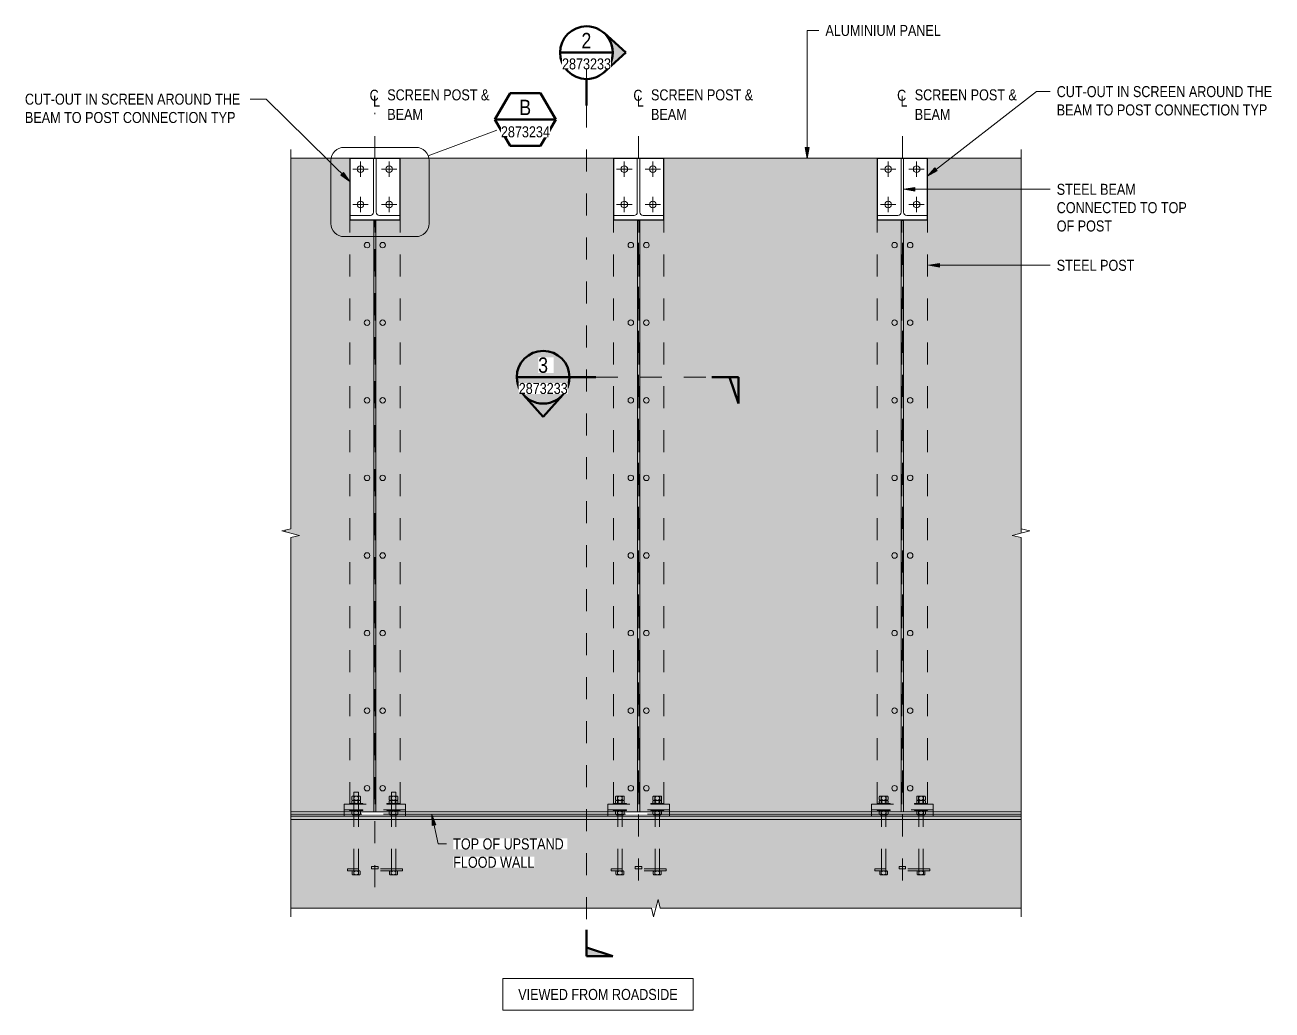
# Model space of a CAD drawing. Header units: metres. Extents: x 0.7 to 27.5, y -3.4 to 6.3.
# Drawn here: x 8.27 to 13.94, y -3.41 to 1.07 of the extents above; entities that cross this region are included whole.
import ezdxf

# ---------------------------------------------------------------- set-up
doc = ezdxf.new("R2010")
doc.units = ezdxf.units.M
for name, pattern in [('Dot_Section Line', [0.02, 0, -0.02]), ('Hidden - Small', [0.002294, 0.0015, -0.0007938]), ('JacobsCenter', [0.015, 0.009, -0.0015, 0.003, -0.0015]), ('JacobsDash', [0.0045, 0.003, -0.0015])]:
    doc.linetypes.add(name, pattern=pattern)
for name, color, linetype, lineweight in [('A-ANNO-NOTE', 7, 'Continuous', 9), ('A-ANNO-SYMB', 7, 'Continuous', 9), ('A-DETL', 7, 'Continuous', 13), ('A-DETL-GENF', 7, 'Continuous', 9), ('G-ANNO-SYMB', 7, 'Continuous', 9), ('G-ANNO-TEXT', 7, 'Continuous', 9)]:
    doc.layers.add(name, color=color, linetype=linetype, lineweight=lineweight)
doc.styles.add('Arial Narrow', font='ARIALN.TTF', dxfattribs={"height": 0.07})
doc.styles.add('Arial Narrow_1', font='ARIALN.TTF', dxfattribs={"height": 0.05})
doc.styles.add('Arial Narrow_2', font='ARIALN.TTF', dxfattribs={"height": 0.0025})

# ---------------------------------------------------------------- blocks, each defined once
blk = doc.blocks.new('CS_DET_BreakLine_ViewScale1 - CS_Std BreakLine-6063199-DRG-2873233 - TYPICAL ELEVATION -CANOPY SCREEN  POSTS')
at = {"layer": 'A-DETL-GENF', "lineweight": 18}
for p, q in [((0, 0), (1.6415, 0)), ((1.6415, 0), (1.6515, -0.04)), ((1.6515, -0.04), (1.6715, 0.04)), ((1.6715, 0.04), (1.6815, 0)), ((1.6815, 0), (3.323, 0))]:
    blk.add_line(p, q, dxfattribs=at)
blk = doc.blocks.new('CS_DET_BreakLine_ViewScale1 - CS_Std BreakLine-6063200-DRG-2873233 - TYPICAL ELEVATION -CANOPY SCREEN  POSTS')
at = {"layer": 'A-DETL-GENF', "lineweight": 18}
for p, q in [((1.6849, 0), (-0.04, 0)), ((1.6949, 0.04), (1.6849, 0)), ((1.7149, -0.04), (1.6949, 0.04)), ((1.7249, 0), (1.7149, -0.04)), ((3.4498, 0), (1.7249, 0))]:
    blk.add_line(p, q, dxfattribs=at)
blk = doc.blocks.new('CS_DET_BreakLine_ViewScale1 - CS_Std BreakLine-6063201-DRG-2873233 - TYPICAL ELEVATION -CANOPY SCREEN  POSTS')
at = {"layer": 'A-DETL-GENF', "lineweight": 18}
for p, q in [((-0.04, 0), (1.6849, 0)), ((1.6849, 0), (1.6949, -0.04)), ((1.6949, -0.04), (1.7149, 0.04)), ((1.7149, 0.04), (1.7249, 0)), ((1.7249, 0), (3.4498, 0))]:
    blk.add_line(p, q, dxfattribs=at)
blk = doc.blocks.new('CS_Annot_Centreline Symbol3 - CS_Annot_Centreline Symbol-5619338-DRG-2873233 - TYPICAL ELEVATION -CANOPY SCREEN  POSTS')
at = {"layer": 'A-ANNO-NOTE', "char_height": 0.0025, "attachment_point": 1, "style": 'Arial Narrow_2'}
for s, insert, width in [('C  ', (-0.00119, 0.00463), 0.0044093), ('L', (-0.00041, 0.00329), 0.0019241)]:
    blk.add_mtext(s, dxfattribs=dict(at, insert=insert, width=width))
blk = doc.blocks.new('Drafting View - sectionTail-4870194-DRG-2873233 - TYPICAL ELEVATION -CANOPY SCREEN  POSTS')
at = {"layer": 'G-ANNO-SYMB'}
blk.add_hatch(color=256, dxfattribs=at).paths.add_polyline_path([(-0.006, 0.006), (-0.004, 0), (-0.006, 0)])
at = {"layer": 'G-ANNO-SYMB', "lineweight": 50}
for p, q in [((-0.006, 0.006), (-0.006, 0)), ((-0.004, 0), (-0.006, 0.006)), ((-0.006, 0), (-0.004, 0)), ((-0.006, 0), (0, 0))]:
    blk.add_line(p, q, dxfattribs=at)
blk = doc.blocks.new('Drafting View - SectionHead-4898858-DRG-2873233 - TYPICAL ELEVATION -CANOPY SCREEN  POSTS')
at = {"layer": 'G-ANNO-SYMB'}
h = blk.add_hatch(color=256, dxfattribs=at)
edge = h.paths.add_edge_path()
edge.add_line((-0.002, 0.009), (0.00247, 0.004))
edge.add_arc((-0.002, 0), 0.006, 41.8277, 138.1723)
edge.add_line((-0.00647, 0.004), (-0.002, 0.009))
at = {"layer": 'G-ANNO-SYMB', "lineweight": 50}
for p, q in [((-0.002, 0.009), (-0.00647, 0.004)), ((0.00247, 0.004), (-0.002, 0.009)), ((0.004, 0), (0.01, 0))]:
    blk.add_line(p, q, dxfattribs=at)
for start, end in [(360, 180), (180, 360)]:
    blk.add_arc((-0.002, 0), 0.006, start, end, dxfattribs=at)
blk = doc.blocks.new('Drafting View - SheetRef-4900799-DRG-2873233 - TYPICAL ELEVATION -CANOPY SCREEN  POSTS')
at = {"layer": 'A-ANNO-SYMB', "lineweight": 50}
for p, q in [((-0.00346, 0.006), (-0.00693, 0)), ((0.00346, 0.006), (-0.00346, 0.006)), ((0.00693, 0), (0.00346, 0.006)), ((-0.00693, 0), (0.00693, 0)), ((-0.00693, 0), (-0.00347, -0.006)), ((0.00346, -0.006), (0.00693, 0)), ((-0.00347, -0.006), (0.00346, -0.006))]:
    blk.add_line(p, q, dxfattribs=at)

msp = doc.modelspace()

# ---------------------------------------------------------------- hatches: boundary and pattern name
at = {"layer": 'A-DETL-GENF', "true_color": 0xebebeb}
msp.add_hatch(color=7, dxfattribs=at).paths.add_polyline_path([(9.515992, -2.5090405), (12.798992, -2.5090405), (12.798992, -1.261712), (12.758992, -1.251712), (12.798992, -1.241712), (12.798992, 0.4632044), (12.373492, 0.4632044), (12.373492, 0.1832044), (12.144492, 0.1832044), (12.144492, 0.4632044), (11.173492, 0.4632044), (11.173492, 0.1832044), (10.944492, 0.1832044), (10.944492, 0.4632044), (9.973492, 0.4632044), (9.973492, 0.1832044), (9.744492, 0.1832044), (9.744492, 0.4632044), (9.475992, 0.4632044), (9.475992, -1.221712), (9.450992, -1.227962), (9.450992, -1.235462), (9.515992, -1.251712), (9.475992, -1.261712), (9.475992, -2.5090405)])
at = {"layer": 'A-DETL-GENF', "true_color": 0xffffff}
msp.add_hatch(color=7, dxfattribs=at).paths.add_polyline_path([(9.475992, -2.9466284), (11.137492, -2.9466284), (11.147492, -2.9066284), (11.157492, -2.9466284), (12.798992, -2.9466284), (12.798992, -2.5190405), (9.475992, -2.5190405)])
at = {"layer": 'G-ANNO-TEXT'}
for points in [[(11.8260054, 0.4618307), (11.8348218, 0.5118307), (11.8171891, 0.5118307)], [(9.7452745, 0.3570902), (9.7158059, 0.3984342), (9.7034426, 0.385862)], [(12.3732034, 0.3817001), (12.4181254, 0.4053589), (12.4073244, 0.4192964)], [(12.2655217, 0.321734), (12.3155217, 0.3129176), (12.3155217, 0.3305503)], [(12.3778013, -0.0237231), (12.4278013, -0.0325394), (12.4278013, -0.0149067)], [(10.1175296, -2.520313), (10.1195847, -2.5710427), (10.1368113, -2.5672804)]]:
    msp.add_hatch(color=256, dxfattribs=at).paths.add_polyline_path(points)

# ---------------------------------------------------------------- linework, layer by layer
at = {"layer": 'A-ANNO-SYMB', "lineweight": 18}
for p, q in [((10.0455886, 0.5125113), (9.7189007, 0.5125113)), ((9.6589007, 0.4525113), (9.6589007, 0.1666265)), ((10.1055886, 0.1666265), (10.1055886, 0.4525113)), ((9.7189007, 0.1066265), (10.0455886, 0.1066265))]:
    msp.add_line(p, q, dxfattribs=at)
for centre, start, end in [((9.7189007, 0.4525113), 90, 180), ((10.0455886, 0.4525113), 360, 90), ((9.7189007, 0.1666265), 180, 270), ((10.0455886, 0.1666265), 270, 0)]:
    msp.add_arc(centre, 0.06, start, end, dxfattribs=at)
at = {"layer": 'A-DETL', "linetype": 'JacobsCenter', "lineweight": 18}
for p, q in [((9.858992, 0.4632044), (9.858992, 0.6692786)), ((11.058992, 0.4632044), (11.058992, 0.6587572)), ((12.258992, 0.4632044), (12.258992, 0.6587572)), ((9.858992, -2.8507214), (9.858992, 0.1832044)), ((11.058992, -2.8212428), (11.058992, 0.1832044)), ((12.258992, -2.8212428), (12.258992, 0.1832044))]:
    msp.add_line(p, q, dxfattribs=at)
at = {"layer": 'A-DETL', "lineweight": 9}
for p, q in [((9.744492, 0.4632044), (9.475992, 0.4632044)), ((10.944492, 0.4632044), (9.973492, 0.4632044)), ((12.144492, 0.4632044), (11.173492, 0.4632044)), ((12.798992, 0.4632044), (12.373492, 0.4632044)), ((9.853992, -2.5090405), (9.853992, 0.1832044)), ((9.863992, -2.5090405), (9.863992, 0.1832044)), ((11.053992, -2.5090405), (11.053992, 0.1832044)), ((11.063992, -2.5090405), (11.063992, 0.1832044)), ((12.253992, -2.5090405), (12.253992, 0.1832044)), ((12.263992, -2.5090405), (12.263992, 0.1832044)), ((9.853992, -2.5090405), (9.853992, -0.6959554)), ((9.863992, -2.5090405), (9.863992, -0.6959554)), ((9.450992, -1.227962), (9.450992, -1.235462)), ((12.798992, -1.241712), (12.798992, -1.221712)), ((9.475992, -2.5090405), (12.798992, -2.5090405))]:
    msp.add_line(p, q, dxfattribs=at)
at = {"layer": 'A-DETL', "lineweight": 18}
for p, q in [((9.973492, 0.4632044), (9.744492, 0.4632044)), ((9.852992, 0.4632044), (9.852992, 0.2178044)), ((9.852992, 0.4632044), (9.864992, 0.4632044)), ((9.864992, 0.4632044), (9.864992, 0.2178044)), ((11.173492, 0.4632044), (10.944492, 0.4632044)), ((11.052992, 0.4632044), (11.052992, 0.2178044)), ((11.052992, 0.4632044), (11.064992, 0.4632044)), ((11.064992, 0.4632044), (11.064992, 0.2178044)), ((12.373492, 0.4632044), (12.144492, 0.4632044)), ((12.252992, 0.4632044), (12.252992, 0.2178044)), ((12.252992, 0.4632044), (12.264992, 0.4632044)), ((12.264992, 0.4632044), (12.264992, 0.2178044)), ((9.744492, 0.2032044), (9.838392, 0.2032044)), ((9.744492, 0.1832044), (9.744492, 0.2032044)), ((9.744492, 0.1832044), (9.973492, 0.1832044)), ((9.973492, 0.1832044), (9.744492, 0.1832044)), ((9.879592, 0.2032044), (9.973492, 0.2032044)), ((9.973492, 0.2032044), (9.973492, 0.1832044)), ((10.944492, 0.2032044), (11.038392, 0.2032044)), ((10.944492, 0.1832044), (10.944492, 0.2032044)), ((10.944492, 0.1832044), (11.173492, 0.1832044)), ((11.173492, 0.1832044), (10.944492, 0.1832044)), ((11.079592, 0.2032044), (11.173492, 0.2032044)), ((11.173492, 0.2032044), (11.173492, 0.1832044)), ((12.144492, 0.2032044), (12.238392, 0.2032044)), ((12.144492, 0.1832044), (12.144492, 0.2032044)), ((12.144492, 0.1832044), (12.373492, 0.1832044)), ((12.373492, 0.1832044), (12.144492, 0.1832044)), ((12.279592, 0.2032044), (12.373492, 0.2032044)), ((12.373492, 0.2032044), (12.373492, 0.1832044))]:
    msp.add_line(p, q, dxfattribs=at)
at = {"layer": 'A-DETL', "lineweight": 25}
for p, q in [((9.744492, 0.4632044), (9.744492, 0.1832044)), ((9.744492, 0.4632044), (9.973492, 0.4632044)), ((9.973492, 0.1832044), (9.973492, 0.4632044)), ((10.944492, 0.4632044), (10.944492, 0.1832044)), ((10.944492, 0.4632044), (11.173492, 0.4632044)), ((11.173492, 0.1832044), (11.173492, 0.4632044)), ((12.144492, 0.4632044), (12.144492, 0.1832044)), ((12.144492, 0.4632044), (12.373492, 0.4632044)), ((12.373492, 0.1832044), (12.373492, 0.4632044)), ((9.744492, 0.1832044), (9.973492, 0.1832044)), ((10.944492, 0.1832044), (11.173492, 0.1832044)), ((12.144492, 0.1832044), (12.373492, 0.1832044))]:
    msp.add_line(p, q, dxfattribs=at)
at = {"layer": 'A-DETL', "color": 8, "linetype": 'Hidden - Small', "lineweight": 9, "true_color": 0x808080}
for p, q in [((9.744492, 0.4632044), (9.973492, 0.4632044)), ((10.944492, 0.4632044), (11.173492, 0.4632044)), ((12.144492, 0.4632044), (12.373492, 0.4632044))]:
    msp.add_line(p, q, dxfattribs=at)
at = {"layer": 'A-DETL', "linetype": 'JacobsCenter', "lineweight": 9}
for p, q in [((9.758992, 0.4132044), (9.828992, 0.4132044)), ((9.958992, 0.4132044), (9.888992, 0.4132044)), ((10.958992, 0.4132044), (11.028992, 0.4132044)), ((11.158992, 0.4132044), (11.088992, 0.4132044)), ((12.158992, 0.4132044), (12.228992, 0.4132044)), ((12.358992, 0.4132044), (12.288992, 0.4132044)), ((9.758992, 0.2532044), (9.828992, 0.2532044)), ((9.958992, 0.2532044), (9.888992, 0.2532044)), ((10.958992, 0.2532044), (11.028992, 0.2532044)), ((11.158992, 0.2532044), (11.088992, 0.2532044)), ((12.158992, 0.2532044), (12.228992, 0.2532044)), ((12.358992, 0.2532044), (12.288992, 0.2532044))]:
    msp.add_line(p, q, dxfattribs=at)
at = {"layer": 'A-DETL', "linetype": 'JacobsCenter'}
for p, q in [((9.793992, 0.4482044), (9.793992, 0.3782044)), ((9.923992, 0.4482044), (9.923992, 0.3782044)), ((10.993992, 0.4482044), (10.993992, 0.3782044)), ((11.123992, 0.4482044), (11.123992, 0.3782044)), ((12.193992, 0.4482044), (12.193992, 0.3782044)), ((12.323992, 0.4482044), (12.323992, 0.3782044)), ((9.793992, 0.2882044), (9.793992, 0.2182044)), ((9.923992, 0.2882044), (9.923992, 0.2182044)), ((10.993992, 0.2882044), (10.993992, 0.2182044)), ((11.123992, 0.2882044), (11.123992, 0.2182044)), ((12.193992, 0.2882044), (12.193992, 0.2182044)), ((12.323992, 0.2882044), (12.323992, 0.2182044)), ((9.718992, -2.4990405), (9.718992, -2.5290405)), ((9.998992, -2.4990405), (9.998992, -2.5290405)), ((10.918992, -2.4990405), (10.918992, -2.5290405)), ((11.198992, -2.4990405), (11.198992, -2.5290405)), ((12.118992, -2.4990405), (12.118992, -2.5290405)), ((12.398992, -2.4990405), (12.398992, -2.5290405))]:
    msp.add_line(p, q, dxfattribs=at)
at = {"layer": 'A-DETL', "linetype": 'JacobsDash', "lineweight": 9}
for p, q in [((9.744492, -2.4740405), (9.744492, 0.1832044)), ((9.855792, -2.4740405), (9.855792, 0.1832044)), ((9.862192, -2.4740405), (9.862192, 0.1832044)), ((9.973492, -2.4740405), (9.973492, 0.1832044)), ((10.944492, -2.4740405), (10.944492, 0.1832044)), ((11.055792, -2.4740405), (11.055792, 0.1832044)), ((11.062192, -2.4740405), (11.062192, 0.1832044)), ((11.173492, -2.4740405), (11.173492, 0.1832044)), ((12.144492, -2.4740405), (12.144492, 0.1832044)), ((12.255792, -2.4740405), (12.255792, 0.1832044)), ((12.262192, -2.4740405), (12.262192, 0.1832044)), ((12.373492, -2.4740405), (12.373492, 0.1832044)), ((9.718992, -2.4740405), (9.998992, -2.4740405)), ((9.718992, -2.4740405), (9.718992, -2.4990405)), ((9.998992, -2.4740405), (9.998992, -2.4990405)), ((10.918992, -2.4740405), (11.198992, -2.4740405)), ((10.918992, -2.4740405), (10.918992, -2.4990405)), ((11.198992, -2.4740405), (11.198992, -2.4990405)), ((12.118992, -2.4740405), (12.398992, -2.4740405)), ((12.118992, -2.4740405), (12.118992, -2.4990405)), ((12.398992, -2.4740405), (12.398992, -2.4990405)), ((9.998992, -2.4990405), (9.718992, -2.4990405)), ((9.998992, -2.5190405), (9.718992, -2.5190405)), ((11.198992, -2.4990405), (10.918992, -2.4990405)), ((11.198992, -2.5190405), (10.918992, -2.5190405)), ((12.398992, -2.4990405), (12.118992, -2.4990405))]:
    msp.add_line(p, q, dxfattribs=at)
at = {"layer": 'A-DETL', "linetype": 'Hidden - Small', "lineweight": 9}
for p, q in [((9.75869, -2.4369065), (9.789294, -2.4369065)), ((9.763992, -2.4197622), (9.763992, -2.5206357)), ((9.763992, -2.4197622), (9.783992, -2.4197622)), ((9.783992, -2.4197622), (9.783992, -2.5200907)), ((9.92869, -2.4369065), (9.959294, -2.4369065)), ((9.933992, -2.4197622), (9.953992, -2.4197622)), ((9.933992, -2.4197622), (9.933992, -2.5200907)), ((9.933992, -2.4197622), (9.953992, -2.4197622)), ((9.953992, -2.4197622), (9.953992, -2.5206357)), ((10.95869, -2.4369065), (10.989294, -2.4369065)), ((11.12869, -2.4369065), (11.159294, -2.4369065)), ((12.15869, -2.4369065), (12.189294, -2.4369065)), ((12.32869, -2.4369065), (12.359294, -2.4369065)), ((9.803992, -2.4710405), (9.743992, -2.4710405)), ((9.743992, -2.4710405), (9.743992, -2.4740405)), ((9.743992, -2.4740405), (9.803992, -2.4740405)), ((9.754256, -2.4413405), (9.754256, -2.4522725)), ((9.754256, -2.4611405), (9.754256, -2.4666065)), ((9.75869, -2.4567065), (9.789294, -2.4567065)), ((9.75869, -2.4567065), (9.789294, -2.4567065)), ((9.75869, -2.4567065), (9.789294, -2.4567065)), ((9.75869, -2.4710405), (9.789294, -2.4710405)), ((9.75869, -2.4710405), (9.789294, -2.4710405)), ((9.763124, -2.4413405), (9.763124, -2.4522725)), ((9.763124, -2.4458089), (9.763124, -2.4478041)), ((9.763124, -2.4601429), (9.763124, -2.4621381)), ((9.763124, -2.4611405), (9.763124, -2.4666065)), ((9.78486, -2.4413405), (9.78486, -2.4522725)), ((9.78486, -2.4458089), (9.78486, -2.4478041)), ((9.78486, -2.4601429), (9.78486, -2.4621381)), ((9.78486, -2.4611405), (9.78486, -2.4666065)), ((9.793728, -2.4413405), (9.793728, -2.4522725)), ((9.793728, -2.4611405), (9.793728, -2.4666065)), ((9.803992, -2.4740405), (9.803992, -2.4710405)), ((9.913992, -2.4710405), (9.973992, -2.4710405)), ((9.913992, -2.4740405), (9.913992, -2.4710405)), ((9.973992, -2.4740405), (9.913992, -2.4740405)), ((9.924256, -2.4413405), (9.924256, -2.4522725)), ((9.924256, -2.4611405), (9.924256, -2.4666065)), ((9.92869, -2.4567065), (9.959294, -2.4567065)), ((9.92869, -2.4567065), (9.959294, -2.4567065)), ((9.92869, -2.4567065), (9.959294, -2.4567065)), ((9.92869, -2.4710405), (9.959294, -2.4710405)), ((9.92869, -2.4710405), (9.959294, -2.4710405)), ((9.933124, -2.4413405), (9.933124, -2.4522725)), ((9.933124, -2.4458089), (9.933124, -2.4478041)), ((9.933124, -2.4601429), (9.933124, -2.4621381)), ((9.933124, -2.4611405), (9.933124, -2.4666065)), ((9.95486, -2.4413405), (9.95486, -2.4522725)), ((9.95486, -2.4458089), (9.95486, -2.4478041)), ((9.95486, -2.4601429), (9.95486, -2.4621381)), ((9.95486, -2.4611405), (9.95486, -2.4666065)), ((9.963728, -2.4413405), (9.963728, -2.4522725)), ((9.963728, -2.4611405), (9.963728, -2.4666065)), ((9.973992, -2.4710405), (9.973992, -2.4740405)), ((11.003992, -2.4710405), (10.943992, -2.4710405)), ((10.943992, -2.4710405), (10.943992, -2.4740405)), ((10.943992, -2.4740405), (11.003992, -2.4740405)), ((10.954256, -2.4413405), (10.954256, -2.4522725)), ((10.954256, -2.4611405), (10.954256, -2.4666065)), ((10.95869, -2.4567065), (10.989294, -2.4567065)), ((10.95869, -2.4567065), (10.989294, -2.4567065)), ((10.95869, -2.4567065), (10.989294, -2.4567065)), ((10.95869, -2.4710405), (10.989294, -2.4710405)), ((10.95869, -2.4710405), (10.989294, -2.4710405)), ((10.963124, -2.4413405), (10.963124, -2.4522725)), ((10.963124, -2.4458089), (10.963124, -2.4478041)), ((10.963124, -2.4601429), (10.963124, -2.4621381)), ((10.963124, -2.4611405), (10.963124, -2.4666065)), ((10.98486, -2.4413405), (10.98486, -2.4522725)), ((10.98486, -2.4458089), (10.98486, -2.4478041)), ((10.98486, -2.4601429), (10.98486, -2.4621381)), ((10.98486, -2.4611405), (10.98486, -2.4666065)), ((10.993728, -2.4413405), (10.993728, -2.4522725)), ((10.993728, -2.4611405), (10.993728, -2.4666065)), ((11.003992, -2.4740405), (11.003992, -2.4710405)), ((11.113992, -2.4710405), (11.173992, -2.4710405)), ((11.113992, -2.4740405), (11.113992, -2.4710405)), ((11.173992, -2.4740405), (11.113992, -2.4740405)), ((11.124256, -2.4413405), (11.124256, -2.4522725)), ((11.124256, -2.4611405), (11.124256, -2.4666065)), ((11.12869, -2.4567065), (11.159294, -2.4567065)), ((11.12869, -2.4567065), (11.159294, -2.4567065)), ((11.12869, -2.4567065), (11.159294, -2.4567065)), ((11.12869, -2.4710405), (11.159294, -2.4710405)), ((11.12869, -2.4710405), (11.159294, -2.4710405)), ((11.133124, -2.4413405), (11.133124, -2.4522725)), ((11.133124, -2.4458089), (11.133124, -2.4478041)), ((11.133124, -2.4601429), (11.133124, -2.4621381)), ((11.133124, -2.4611405), (11.133124, -2.4666065)), ((11.15486, -2.4413405), (11.15486, -2.4522725)), ((11.15486, -2.4458089), (11.15486, -2.4478041)), ((11.15486, -2.4601429), (11.15486, -2.4621381)), ((11.15486, -2.4611405), (11.15486, -2.4666065)), ((11.163728, -2.4413405), (11.163728, -2.4522725)), ((11.163728, -2.4611405), (11.163728, -2.4666065)), ((11.173992, -2.4710405), (11.173992, -2.4740405)), ((12.203992, -2.4710405), (12.143992, -2.4710405)), ((12.143992, -2.4710405), (12.143992, -2.4740405)), ((12.143992, -2.4740405), (12.203992, -2.4740405)), ((12.154256, -2.4413405), (12.154256, -2.4522725)), ((12.154256, -2.4611405), (12.154256, -2.4666065)), ((12.15869, -2.4567065), (12.189294, -2.4567065)), ((12.15869, -2.4567065), (12.189294, -2.4567065)), ((12.15869, -2.4567065), (12.189294, -2.4567065)), ((12.15869, -2.4710405), (12.189294, -2.4710405)), ((12.15869, -2.4710405), (12.189294, -2.4710405)), ((12.163124, -2.4413405), (12.163124, -2.4522725)), ((12.163124, -2.4458089), (12.163124, -2.4478041)), ((12.163124, -2.4601429), (12.163124, -2.4621381)), ((12.163124, -2.4611405), (12.163124, -2.4666065)), ((12.18486, -2.4413405), (12.18486, -2.4522725)), ((12.18486, -2.4458089), (12.18486, -2.4478041)), ((12.18486, -2.4601429), (12.18486, -2.4621381)), ((12.18486, -2.4611405), (12.18486, -2.4666065)), ((12.193728, -2.4413405), (12.193728, -2.4522725)), ((12.193728, -2.4611405), (12.193728, -2.4666065)), ((12.203992, -2.4740405), (12.203992, -2.4710405)), ((12.313992, -2.4710405), (12.373992, -2.4710405)), ((12.313992, -2.4740405), (12.313992, -2.4710405)), ((12.373992, -2.4740405), (12.313992, -2.4740405)), ((12.324256, -2.4413405), (12.324256, -2.4522725)), ((12.324256, -2.4611405), (12.324256, -2.4666065)), ((12.32869, -2.4567065), (12.359294, -2.4567065)), ((12.32869, -2.4567065), (12.359294, -2.4567065)), ((12.32869, -2.4567065), (12.359294, -2.4567065)), ((12.32869, -2.4710405), (12.359294, -2.4710405)), ((12.32869, -2.4710405), (12.359294, -2.4710405)), ((12.333124, -2.4413405), (12.333124, -2.4522725)), ((12.333124, -2.4458089), (12.333124, -2.4478041)), ((12.333124, -2.4601429), (12.333124, -2.4621381)), ((12.333124, -2.4611405), (12.333124, -2.4666065)), ((12.35486, -2.4413405), (12.35486, -2.4522725)), ((12.35486, -2.4458089), (12.35486, -2.4478041)), ((12.35486, -2.4601429), (12.35486, -2.4621381)), ((12.35486, -2.4611405), (12.35486, -2.4666065)), ((12.363728, -2.4413405), (12.363728, -2.4522725)), ((12.363728, -2.4611405), (12.363728, -2.4666065)), ((12.373992, -2.4710405), (12.373992, -2.4740405)), ((9.743992, -2.4990405), (9.803992, -2.4990405)), ((9.743992, -2.5020405), (9.743992, -2.4990405)), ((9.803992, -2.5020405), (9.743992, -2.5020405)), ((9.754256, -2.5064745), (9.754256, -2.5174065)), ((9.75869, -2.5020405), (9.789294, -2.5020405)), ((9.75869, -2.5218405), (9.789294, -2.5218405)), ((9.75869, -2.5218405), (9.789294, -2.5218405)), ((9.75869, -2.5218405), (9.789294, -2.5218405)), ((9.763124, -2.5064745), (9.763124, -2.5174065)), ((9.763124, -2.5109429), (9.763124, -2.5129381)), ((9.763992, -2.7772977), (9.763992, -2.5206357)), ((9.783992, -2.7772977), (9.783992, -2.5200907)), ((9.78486, -2.5064745), (9.78486, -2.5174065)), ((9.78486, -2.5109429), (9.78486, -2.5129381)), ((9.793728, -2.5064745), (9.793728, -2.5174065)), ((9.803992, -2.4990405), (9.803992, -2.5020405)), ((9.913992, -2.4990405), (9.913992, -2.5020405)), ((9.973992, -2.4990405), (9.913992, -2.4990405)), ((9.913992, -2.5020405), (9.973992, -2.5020405)), ((9.924256, -2.5064745), (9.924256, -2.5174065)), ((9.92869, -2.5020405), (9.959294, -2.5020405)), ((9.92869, -2.5218405), (9.959294, -2.5218405)), ((9.92869, -2.5218405), (9.959294, -2.5218405)), ((9.92869, -2.5218405), (9.959294, -2.5218405)), ((9.933124, -2.5064745), (9.933124, -2.5174065)), ((9.933124, -2.5109429), (9.933124, -2.5129381)), ((9.933992, -2.7772977), (9.933992, -2.5200907)), ((9.953992, -2.7772977), (9.953992, -2.5206357)), ((9.95486, -2.5064745), (9.95486, -2.5174065)), ((9.95486, -2.5109429), (9.95486, -2.5129381)), ((9.963728, -2.5064745), (9.963728, -2.5174065)), ((9.973992, -2.5020405), (9.973992, -2.4990405)), ((10.943992, -2.4990405), (11.003992, -2.4990405)), ((10.943992, -2.5020405), (10.943992, -2.4990405)), ((11.003992, -2.5020405), (10.943992, -2.5020405)), ((10.954256, -2.5064745), (10.954256, -2.5174065)), ((10.95869, -2.5020405), (10.989294, -2.5020405)), ((10.95869, -2.5218405), (10.989294, -2.5218405)), ((10.95869, -2.5218405), (10.989294, -2.5218405)), ((10.95869, -2.5218405), (10.989294, -2.5218405)), ((10.963124, -2.5064745), (10.963124, -2.5174065)), ((10.963124, -2.5109429), (10.963124, -2.5129381)), ((10.963992, -2.7772977), (10.963992, -2.5206357)), ((10.983992, -2.7772977), (10.983992, -2.5200907)), ((10.98486, -2.5064745), (10.98486, -2.5174065)), ((10.98486, -2.5109429), (10.98486, -2.5129381)), ((10.993728, -2.5064745), (10.993728, -2.5174065)), ((11.003992, -2.4990405), (11.003992, -2.5020405)), ((11.113992, -2.4990405), (11.113992, -2.5020405)), ((11.173992, -2.4990405), (11.113992, -2.4990405)), ((11.113992, -2.5020405), (11.173992, -2.5020405)), ((11.124256, -2.5064745), (11.124256, -2.5174065)), ((11.12869, -2.5020405), (11.159294, -2.5020405)), ((11.12869, -2.5218405), (11.159294, -2.5218405)), ((11.12869, -2.5218405), (11.159294, -2.5218405)), ((11.12869, -2.5218405), (11.159294, -2.5218405)), ((11.133124, -2.5064745), (11.133124, -2.5174065)), ((11.133124, -2.5109429), (11.133124, -2.5129381)), ((11.133992, -2.7772977), (11.133992, -2.5200907)), ((11.153992, -2.7772977), (11.153992, -2.5206357)), ((11.15486, -2.5064745), (11.15486, -2.5174065)), ((11.15486, -2.5109429), (11.15486, -2.5129381)), ((11.163728, -2.5064745), (11.163728, -2.5174065)), ((11.173992, -2.5020405), (11.173992, -2.4990405)), ((12.143992, -2.4990405), (12.203992, -2.4990405)), ((12.143992, -2.5020405), (12.143992, -2.4990405)), ((12.203992, -2.5020405), (12.143992, -2.5020405)), ((12.154256, -2.5064745), (12.154256, -2.5174065)), ((12.15869, -2.5020405), (12.189294, -2.5020405)), ((12.15869, -2.5218405), (12.189294, -2.5218405)), ((12.15869, -2.5218405), (12.189294, -2.5218405)), ((12.15869, -2.5218405), (12.189294, -2.5218405)), ((12.163124, -2.5064745), (12.163124, -2.5174065)), ((12.163124, -2.5109429), (12.163124, -2.5129381)), ((12.163992, -2.7772977), (12.163992, -2.5206357)), ((12.183992, -2.7772977), (12.183992, -2.5200907)), ((12.18486, -2.5064745), (12.18486, -2.5174065)), ((12.18486, -2.5109429), (12.18486, -2.5129381)), ((12.193728, -2.5064745), (12.193728, -2.5174065)), ((12.203992, -2.4990405), (12.203992, -2.5020405)), ((12.313992, -2.4990405), (12.313992, -2.5020405)), ((12.373992, -2.4990405), (12.313992, -2.4990405)), ((12.313992, -2.5020405), (12.373992, -2.5020405)), ((12.324256, -2.5064745), (12.324256, -2.5174065)), ((12.32869, -2.5020405), (12.359294, -2.5020405)), ((12.32869, -2.5218405), (12.359294, -2.5218405)), ((12.32869, -2.5218405), (12.359294, -2.5218405)), ((12.32869, -2.5218405), (12.359294, -2.5218405)), ((12.333124, -2.5064745), (12.333124, -2.5174065)), ((12.333124, -2.5109429), (12.333124, -2.5129381)), ((12.333992, -2.7772977), (12.333992, -2.5200907)), ((12.353992, -2.7772977), (12.353992, -2.5206357)), ((12.35486, -2.5064745), (12.35486, -2.5174065)), ((12.35486, -2.5109429), (12.35486, -2.5129381)), ((12.363728, -2.5064745), (12.363728, -2.5174065)), ((12.373992, -2.5020405), (12.373992, -2.4990405)), ((9.983992, -2.7672977), (9.733992, -2.7672977)), ((9.733992, -2.7772977), (9.733992, -2.7672977)), ((9.983992, -2.7772977), (9.733992, -2.7772977)), ((9.759687, -2.7772977), (9.787077, -2.7772977)), ((9.843992, -2.7672977), (9.843992, -2.7572977)), ((9.843992, -2.7572977), (9.873992, -2.7572977)), ((9.873992, -2.7672977), (9.843992, -2.7672977)), ((9.873992, -2.7572977), (9.873992, -2.7672977)), ((9.958297, -2.7772977), (9.930907, -2.7772977)), ((9.983992, -2.7772977), (9.983992, -2.7672977)), ((11.183992, -2.7672977), (10.933992, -2.7672977)), ((10.933992, -2.7772977), (10.933992, -2.7672977)), ((11.183992, -2.7772977), (10.933992, -2.7772977)), ((10.959687, -2.7772977), (10.987077, -2.7772977)), ((11.043992, -2.7672977), (11.043992, -2.7572977)), ((11.043992, -2.7572977), (11.073992, -2.7572977)), ((11.073992, -2.7672977), (11.043992, -2.7672977)), ((11.073992, -2.7572977), (11.073992, -2.7672977)), ((11.158297, -2.7772977), (11.130907, -2.7772977)), ((11.183992, -2.7772977), (11.183992, -2.7672977)), ((12.383992, -2.7672977), (12.133992, -2.7672977)), ((12.133992, -2.7772977), (12.133992, -2.7672977)), ((12.383992, -2.7772977), (12.133992, -2.7772977)), ((12.159687, -2.7772977), (12.187077, -2.7772977)), ((12.243992, -2.7672977), (12.243992, -2.7572977)), ((12.243992, -2.7572977), (12.273992, -2.7572977)), ((12.273992, -2.7672977), (12.243992, -2.7672977)), ((12.273992, -2.7572977), (12.273992, -2.7672977)), ((12.358297, -2.7772977), (12.330907, -2.7772977)), ((12.383992, -2.7772977), (12.383992, -2.7672977)), ((9.755992, -2.7916027), (9.755992, -2.7809927)), ((9.759687, -2.7952977), (9.787077, -2.7952977)), ((9.763382, -2.7916027), (9.763382, -2.7809927)), ((9.784602, -2.7916027), (9.784602, -2.7809927)), ((9.791992, -2.7916027), (9.791992, -2.7809927)), ((9.925992, -2.7916027), (9.925992, -2.7809927)), ((9.958297, -2.7952977), (9.930907, -2.7952977)), ((9.933382, -2.7916027), (9.933382, -2.7809927)), ((9.954602, -2.7916027), (9.954602, -2.7809927)), ((9.961992, -2.7916027), (9.961992, -2.7809927)), ((10.955992, -2.7916027), (10.955992, -2.7809927)), ((10.959687, -2.7952977), (10.987077, -2.7952977)), ((10.963382, -2.7916027), (10.963382, -2.7809927)), ((10.984602, -2.7916027), (10.984602, -2.7809927)), ((10.991992, -2.7916027), (10.991992, -2.7809927)), ((11.125992, -2.7916027), (11.125992, -2.7809927)), ((11.158297, -2.7952977), (11.130907, -2.7952977)), ((11.133382, -2.7916027), (11.133382, -2.7809927)), ((11.154602, -2.7916027), (11.154602, -2.7809927)), ((11.161992, -2.7916027), (11.161992, -2.7809927)), ((12.155992, -2.7916027), (12.155992, -2.7809927)), ((12.159687, -2.7952977), (12.187077, -2.7952977)), ((12.163382, -2.7916027), (12.163382, -2.7809927)), ((12.184602, -2.7916027), (12.184602, -2.7809927)), ((12.191992, -2.7916027), (12.191992, -2.7809927)), ((12.325992, -2.7916027), (12.325992, -2.7809927)), ((12.358297, -2.7952977), (12.330907, -2.7952977)), ((12.333382, -2.7916027), (12.333382, -2.7809927)), ((12.354602, -2.7916027), (12.354602, -2.7809927)), ((12.361992, -2.7916027), (12.361992, -2.7809927))]:
    msp.add_line(p, q, dxfattribs=at)
at = {"layer": 'A-DETL'}
for p, q in [((9.718992, -2.5190405), (9.475992, -2.5190405)), ((9.475992, -2.5290405), (12.798992, -2.5290405)), ((12.798992, -2.5442586), (9.475992, -2.5442586)), ((10.918992, -2.5190405), (9.998992, -2.5190405)), ((12.798992, -2.5190405), (11.198992, -2.5190405))]:
    msp.add_line(p, q, dxfattribs=at)
at = {"layer": 'A-DETL', "lineweight": 18}
for centre, radius in [((9.793992, 0.4132044), 0.015), ((9.923992, 0.4132044), 0.015), ((10.993992, 0.4132044), 0.015), ((11.123992, 0.4132044), 0.015), ((12.193992, 0.4132044), 0.015), ((12.323992, 0.4132044), 0.015), ((9.793992, 0.2532044), 0.015), ((9.923992, 0.2532044), 0.015), ((10.993992, 0.2532044), 0.015), ((11.123992, 0.2532044), 0.015), ((12.193992, 0.2532044), 0.015), ((12.323992, 0.2532044), 0.015), ((9.8235333, 0.0682044), 0.0125), ((9.8944507, 0.0682044), 0.0125), ((11.0235333, 0.0682044), 0.0125), ((11.0944507, 0.0682044), 0.0125), ((12.2235333, 0.0682044), 0.0125), ((12.2944507, 0.0682044), 0.0125), ((9.8235333, -0.2846556), 0.0125), ((9.8944507, -0.2846556), 0.0125), ((11.0235333, -0.2846556), 0.0125), ((11.0944507, -0.2846556), 0.0125), ((12.2235333, -0.2846556), 0.0125), ((12.2944507, -0.2846556), 0.0125), ((9.8235333, -0.6375156), 0.0125), ((9.8944507, -0.6375156), 0.0125), ((11.0235333, -0.6375156), 0.0125), ((11.0944507, -0.6375156), 0.0125), ((12.2235333, -0.6375156), 0.0125), ((12.2944507, -0.6375156), 0.0125), ((9.8235333, -0.9903756), 0.0125), ((9.8944507, -0.9903756), 0.0125), ((11.0235333, -0.9903756), 0.0125), ((11.0944507, -0.9903756), 0.0125), ((12.2235333, -0.9903756), 0.0125), ((12.2944507, -0.9903756), 0.0125), ((9.8235333, -1.3432356), 0.0125), ((9.8944507, -1.3432356), 0.0125), ((11.0235333, -1.3432356), 0.0125), ((11.0944507, -1.3432356), 0.0125), ((12.2235333, -1.3432356), 0.0125), ((12.2944507, -1.3432356), 0.0125), ((9.8235333, -1.6960956), 0.0125), ((9.8944507, -1.6960956), 0.0125), ((11.0235333, -1.6960956), 0.0125), ((11.0944507, -1.6960956), 0.0125), ((12.2235333, -1.6960956), 0.0125), ((12.2944507, -1.6960956), 0.0125), ((9.8235333, -2.0489556), 0.0125), ((9.8944507, -2.0489556), 0.0125), ((11.0235333, -2.0489556), 0.0125), ((11.0944507, -2.0489556), 0.0125), ((12.2235333, -2.0489556), 0.0125), ((12.2944507, -2.0489556), 0.0125), ((9.8235333, -2.4014238), 0.0125), ((9.8944507, -2.4014238), 0.0125), ((11.0235333, -2.4014238), 0.0125), ((11.0944507, -2.4014238), 0.0125), ((12.2235333, -2.4014238), 0.0125), ((12.2944507, -2.4014238), 0.0125)]:
    msp.add_circle(centre, radius, dxfattribs=at)
for centre, start, end in [((9.838392, 0.2178044), 270, 360), ((9.879592, 0.2178044), 180, 270), ((11.038392, 0.2178044), 270, 360), ((11.079592, 0.2178044), 180, 270), ((12.238392, 0.2178044), 270, 360), ((12.279592, 0.2178044), 180, 270)]:
    msp.add_arc(centre, 0.0146, start, end, dxfattribs=at)
at = {"layer": 'A-DETL', "linetype": 'Hidden - Small', "lineweight": 9}
for centre, radius, start, end in [((9.75869, -2.4413405), 0.004434, 0, 180), ((9.773992, -2.4479915), 0.011085, 11.3556156, 168.6443844), ((9.789294, -2.4413405), 0.004434, 0, 180), ((9.92869, -2.4413405), 0.004434, 0, 180), ((9.943992, -2.4479915), 0.011085, 11.3556156, 168.6443844), ((9.959294, -2.4413405), 0.004434, 0, 180), ((10.95869, -2.4413405), 0.004434, 0, 180), ((10.973992, -2.4479915), 0.011085, 11.3556156, 168.6443844), ((10.989294, -2.4413405), 0.004434, 0, 180), ((11.12869, -2.4413405), 0.004434, 0, 180), ((11.143992, -2.4479915), 0.011085, 11.3556156, 168.6443844), ((11.159294, -2.4413405), 0.004434, 0, 180), ((12.15869, -2.4413405), 0.004434, 0, 180), ((12.173992, -2.4479915), 0.011085, 11.3556156, 168.6443844), ((12.189294, -2.4413405), 0.004434, 0, 180), ((12.32869, -2.4413405), 0.004434, 0, 180), ((12.343992, -2.4479915), 0.011085, 11.3556156, 168.6443844), ((12.359294, -2.4413405), 0.004434, 0, 180), ((9.75869, -2.4522725), 0.004434, 180, 0), ((9.75869, -2.4611405), 0.004434, 0, 180), ((9.75869, -2.4666065), 0.004434, 180, 0), ((9.773992, -2.4456215), 0.011085, 191.3556156, 348.6443844), ((9.773992, -2.4599555), 0.011085, 191.3556156, 348.6443844), ((9.773992, -2.4677915), 0.011085, 25.5618561, 154.4381439), ((9.789294, -2.4522725), 0.004434, 180, 0), ((9.789294, -2.4611405), 0.004434, 0, 180), ((9.789294, -2.4666065), 0.004434, 180, 0), ((9.92869, -2.4522725), 0.004434, 180, 0), ((9.92869, -2.4611405), 0.004434, 0, 180), ((9.92869, -2.4666065), 0.004434, 180, 0), ((9.943992, -2.4456215), 0.011085, 191.3556156, 348.6443844), ((9.943992, -2.4599555), 0.011085, 191.3556156, 348.6443844), ((9.943992, -2.4677915), 0.011085, 25.5618561, 154.4381439), ((9.959294, -2.4522725), 0.004434, 180, 0), ((9.959294, -2.4611405), 0.004434, 0, 180), ((9.959294, -2.4666065), 0.004434, 180, 0), ((10.95869, -2.4522725), 0.004434, 180, 0), ((10.95869, -2.4611405), 0.004434, 0, 180), ((10.95869, -2.4666065), 0.004434, 180, 0), ((10.973992, -2.4456215), 0.011085, 191.3556156, 348.6443844), ((10.973992, -2.4599555), 0.011085, 191.3556156, 348.6443844), ((10.973992, -2.4677915), 0.011085, 25.5618561, 154.4381439), ((10.989294, -2.4522725), 0.004434, 180, 0), ((10.989294, -2.4611405), 0.004434, 0, 180), ((10.989294, -2.4666065), 0.004434, 180, 0), ((11.12869, -2.4522725), 0.004434, 180, 0), ((11.12869, -2.4611405), 0.004434, 0, 180), ((11.12869, -2.4666065), 0.004434, 180, 0), ((11.143992, -2.4456215), 0.011085, 191.3556156, 348.6443844), ((11.143992, -2.4599555), 0.011085, 191.3556156, 348.6443844), ((11.143992, -2.4677915), 0.011085, 25.5618561, 154.4381439), ((11.159294, -2.4522725), 0.004434, 180, 0), ((11.159294, -2.4611405), 0.004434, 0, 180), ((11.159294, -2.4666065), 0.004434, 180, 0), ((12.15869, -2.4522725), 0.004434, 180, 0), ((12.15869, -2.4611405), 0.004434, 0, 180), ((12.15869, -2.4666065), 0.004434, 180, 0), ((12.173992, -2.4456215), 0.011085, 191.3556156, 348.6443844), ((12.173992, -2.4599555), 0.011085, 191.3556156, 348.6443844), ((12.173992, -2.4677915), 0.011085, 25.5618561, 154.4381439), ((12.189294, -2.4522725), 0.004434, 180, 0), ((12.189294, -2.4611405), 0.004434, 0, 180), ((12.189294, -2.4666065), 0.004434, 180, 0), ((12.32869, -2.4522725), 0.004434, 180, 0), ((12.32869, -2.4611405), 0.004434, 0, 180), ((12.32869, -2.4666065), 0.004434, 180, 0), ((12.343992, -2.4456215), 0.011085, 191.3556156, 348.6443844), ((12.343992, -2.4599555), 0.011085, 191.3556156, 348.6443844), ((12.343992, -2.4677915), 0.011085, 25.5618561, 154.4381439), ((12.359294, -2.4522725), 0.004434, 180, 0), ((12.359294, -2.4611405), 0.004434, 0, 180), ((12.359294, -2.4666065), 0.004434, 180, 0), ((9.75869, -2.5064745), 0.004434, 0, 180), ((9.75869, -2.5174065), 0.004434, 180, 0), ((9.773992, -2.5131255), 0.011085, 11.3556156, 168.6443844), ((9.773992, -2.5107555), 0.011085, 191.3556156, 348.6443844), ((9.789294, -2.5064745), 0.004434, 0, 180), ((9.789294, -2.5174065), 0.004434, 180, 0), ((9.92869, -2.5064745), 0.004434, 0, 180), ((9.92869, -2.5174065), 0.004434, 180, 0), ((9.943992, -2.5131255), 0.011085, 11.3556156, 168.6443844), ((9.943992, -2.5107555), 0.011085, 191.3556156, 348.6443844), ((9.959294, -2.5064745), 0.004434, 0, 180), ((9.959294, -2.5174065), 0.004434, 180, 0), ((10.95869, -2.5064745), 0.004434, 0, 180), ((10.95869, -2.5174065), 0.004434, 180, 0), ((10.973992, -2.5131255), 0.011085, 11.3556156, 168.6443844), ((10.973992, -2.5107555), 0.011085, 191.3556156, 348.6443844), ((10.989294, -2.5064745), 0.004434, 0, 180), ((10.989294, -2.5174065), 0.004434, 180, 0), ((11.12869, -2.5064745), 0.004434, 0, 180), ((11.12869, -2.5174065), 0.004434, 180, 0), ((11.143992, -2.5131255), 0.011085, 11.3556156, 168.6443844), ((11.143992, -2.5107555), 0.011085, 191.3556156, 348.6443844), ((11.159294, -2.5064745), 0.004434, 0, 180), ((11.159294, -2.5174065), 0.004434, 180, 0), ((12.15869, -2.5064745), 0.004434, 0, 180), ((12.15869, -2.5174065), 0.004434, 180, 0), ((12.173992, -2.5131255), 0.011085, 11.3556156, 168.6443844), ((12.173992, -2.5107555), 0.011085, 191.3556156, 348.6443844), ((12.189294, -2.5064745), 0.004434, 0, 180), ((12.189294, -2.5174065), 0.004434, 180, 0), ((12.32869, -2.5064745), 0.004434, 0, 180), ((12.32869, -2.5174065), 0.004434, 180, 0), ((12.343992, -2.5131255), 0.011085, 11.3556156, 168.6443844), ((12.343992, -2.5107555), 0.011085, 191.3556156, 348.6443844), ((12.359294, -2.5064745), 0.004434, 0, 180), ((12.359294, -2.5174065), 0.004434, 180, 0), ((9.759687, -2.7809927), 0.003695, 0, 180), ((9.773992, -2.7943782), 0.0170805, 51.5980053, 128.4019947), ((9.788297, -2.7809927), 0.003695, 0, 180), ((9.929687, -2.7809927), 0.003695, 0, 180), ((9.943992, -2.7943782), 0.0170805, 51.5980053, 128.4019947), ((9.958297, -2.7809927), 0.003695, 0, 180), ((10.959687, -2.7809927), 0.003695, 0, 180), ((10.973992, -2.7943782), 0.0170805, 51.5980053, 128.4019947), ((10.988297, -2.7809927), 0.003695, 0, 180), ((11.129687, -2.7809927), 0.003695, 0, 180), ((11.143992, -2.7943782), 0.0170805, 51.5980053, 128.4019947), ((11.158297, -2.7809927), 0.003695, 0, 180), ((12.159687, -2.7809927), 0.003695, 0, 180), ((12.173992, -2.7943782), 0.0170805, 51.5980053, 128.4019947), ((12.188297, -2.7809927), 0.003695, 0, 180), ((12.329687, -2.7809927), 0.003695, 0, 180), ((12.343992, -2.7943782), 0.0170805, 51.5980053, 128.4019947), ((12.358297, -2.7809927), 0.003695, 0, 180), ((9.759687, -2.7916027), 0.003695, 180, 0), ((9.773992, -2.7782171), 0.0170805, 231.5980053, 308.4019947), ((9.788297, -2.7916027), 0.003695, 180, 0), ((9.929687, -2.7916027), 0.003695, 180, 0), ((9.943992, -2.7782171), 0.0170805, 231.5980053, 308.4019947), ((9.958297, -2.7916027), 0.003695, 180, 0), ((10.959687, -2.7916027), 0.003695, 180, 0), ((10.973992, -2.7782171), 0.0170805, 231.5980053, 308.4019947), ((10.988297, -2.7916027), 0.003695, 180, 0), ((11.129687, -2.7916027), 0.003695, 180, 0), ((11.143992, -2.7782171), 0.0170805, 231.5980053, 308.4019947), ((11.158297, -2.7916027), 0.003695, 180, 0), ((12.159687, -2.7916027), 0.003695, 180, 0), ((12.173992, -2.7782171), 0.0170805, 231.5980053, 308.4019947), ((12.188297, -2.7916027), 0.003695, 180, 0), ((12.329687, -2.7916027), 0.003695, 180, 0), ((12.343992, -2.7782171), 0.0170805, 231.5980053, 308.4019947), ((12.358297, -2.7916027), 0.003695, 180, 0)]:
    msp.add_arc(centre, radius, start, end, dxfattribs=at)
at = {"layer": 'G-ANNO-SYMB', "lineweight": 50}
for p, q in [((10.7015774, 0.9431419), (10.9415774, 0.9431419)), ((10.5046507, -0.5326464), (10.7446507, -0.5326464))]:
    msp.add_line(p, q, dxfattribs=at)
at = {"layer": 'G-ANNO-SYMB', "color": 7, "linetype": 'Dot_Section Line', "true_color": 0xffffff}
for p, q in [((10.8215774, 0.9031419), (10.8215774, -3.0455489)), ((10.6646507, -0.5326464), (11.3927695, -0.5326464))]:
    msp.add_line(p, q, dxfattribs=at)
at = {"layer": 'G-ANNO-TEXT'}
for p, q in [((11.8260054, 1.0440981), (11.8791142, 1.0440981)), ((11.8260054, 0.4618307), (11.8260054, 1.0440981)), ((12.8691958, 0.7660742), (12.9313856, 0.7660742)), ((9.3095878, 0.7316849), (9.2917267, 0.7316849)), ((9.3643512, 0.7316849), (9.3095878, 0.7316849)), ((9.7452745, 0.3570902), (9.3643512, 0.7316849)), ((11.8348218, 0.5118307), (11.8171891, 0.5118307)), ((11.8171891, 0.5118307), (11.8260054, 0.4618307)), ((11.8260054, 0.4618307), (11.8348218, 0.5118307)), ((9.7158059, 0.3984342), (9.7034426, 0.385862)), ((9.7452745, 0.3570902), (9.7158059, 0.3984342)), ((12.4073244, 0.4192964), (12.3732034, 0.3817001)), ((12.3732034, 0.3817001), (12.4181254, 0.4053589)), ((12.4181254, 0.4053589), (12.4073244, 0.4192964)), ((9.7034426, 0.385862), (9.7452745, 0.3570902)), ((12.3155217, 0.3305503), (12.2655217, 0.321734)), ((12.2655217, 0.321734), (12.3155217, 0.3129176)), ((12.2655217, 0.321734), (12.9313856, 0.321734)), ((12.3155217, 0.3129176), (12.3155217, 0.3305503)), ((12.4278013, -0.0149067), (12.3778013, -0.0237231)), ((12.3778013, -0.0237231), (12.4278013, -0.0325394)), ((12.3778013, -0.0237231), (12.9313856, -0.0237231)), ((12.4278013, -0.0325394), (12.4278013, -0.0149067)), ((10.1175296, -2.520313), (10.1195847, -2.5710427)), ((10.1368113, -2.5672804), (10.1175296, -2.520313)), ((10.1175296, -2.520313), (10.146879, -2.6546985)), ((10.1195847, -2.5710427), (10.1368113, -2.5672804)), ((10.146879, -2.6546985), (10.1854468, -2.6546985))]:
    msp.add_line(p, q, dxfattribs=at)
at = {"layer": 'G-ANNO-TEXT', "lineweight": 18, "flags": 128}
msp.add_lwpolyline([(10.4416708, -3.2666108), (11.3076692, -3.2666108), (11.3076692, -3.4100108), (10.4416708, -3.4100108)], close=True, dxfattribs=at)

# ---------------------------------------------------------------- block references
at = {"layer": 'A-ANNO-NOTE', "xscale": 20, "yscale": 20, "zscale": 20}
for p in [(9.858992, 0.6818616), (11.058992, 0.6818616), (12.258992, 0.6818616)]:
    msp.add_blockref('CS_Annot_Centreline Symbol3 - CS_Annot_Centreline Symbol-5619338-DRG-2873233 - TYPICAL ELEVATION -CANOPY SCREEN  POSTS', p, dxfattribs=at)
at = {"layer": 'A-DETL-GENF'}
for name, p, rotation in [('CS_DET_BreakLine_ViewScale1 - CS_Std BreakLine-6063201-DRG-2873233 - TYPICAL ELEVATION -CANOPY SCREEN  POSTS', (9.475992, -2.9466284), 90), ('CS_DET_BreakLine_ViewScale1 - CS_Std BreakLine-6063200-DRG-2873233 - TYPICAL ELEVATION -CANOPY SCREEN  POSTS', (12.798992, -2.9466284), 89.99999999999984), ('CS_DET_BreakLine_ViewScale1 - CS_Std BreakLine-6063199-DRG-2873233 - TYPICAL ELEVATION -CANOPY SCREEN  POSTS', (12.798992, -2.9466284), 180)]:
    msp.add_blockref(name, p, dxfattribs=dict(at, rotation=rotation))
at = {"layer": 'G-ANNO-SYMB', "lineweight": 50, "xscale": 19.99999999999999, "yscale": 19.99999999999999, "zscale": 19.99999999999999}
for name, p, rotation in [('Drafting View - SectionHead-4898858-DRG-2873233 - TYPICAL ELEVATION -CANOPY SCREEN  POSTS', (10.8215774, 0.9031419), 269.9999999999995), ('Drafting View - sectionTail-4870194-DRG-2873233 - TYPICAL ELEVATION -CANOPY SCREEN  POSTS', (11.3927695, -0.5326464), 180)]:
    msp.add_blockref(name, p, dxfattribs=dict(at, rotation=rotation))
at = {"layer": 'G-ANNO-SYMB', "lineweight": 50, "extrusion": (0, 0, -1), "xscale": 19.99999999999999, "yscale": 19.99999999999999, "zscale": 19.99999999999999}
for name, p, rotation in [('Drafting View - SectionHead-4898858-DRG-2873233 - TYPICAL ELEVATION -CANOPY SCREEN  POSTS', (-10.6646507, -0.5326464), 180), ('Drafting View - sectionTail-4870194-DRG-2873233 - TYPICAL ELEVATION -CANOPY SCREEN  POSTS', (-10.8215774, -3.0455489), 90.00000000000064)]:
    msp.add_blockref(name, p, dxfattribs=dict(at, rotation=rotation))

# ---------------------------------------------------------------- texts
at = {"layer": 'A-ANNO-NOTE', "char_height": 0.05, "attachment_point": 1, "style": 'Arial Narrow_1', "bg_fill": 3, "box_fill_scale": 1, "bg_fill_color": 256, "bg_fill_true_color": 13158600, "bg_fill_transparency": 0}
for s, insert in [('SCREEN POST &', (9.9154058, 0.7762362)), ('SCREEN POST &', (11.1154058, 0.7762362)), ('SCREEN POST &', (12.3154058, 0.7762362)), ('BEAM', (9.9154058, 0.6876126)), ('BEAM', (11.1154058, 0.6876126)), ('BEAM', (12.3154058, 0.6876126))]:
    msp.add_mtext(s, dxfattribs=dict(at, insert=insert))
at = {"layer": 'G-ANNO-TEXT', "char_height": 0.05, "attachment_point": 1, "style": 'Arial Narrow_1', "bg_fill": 3, "box_fill_scale": 1, "bg_fill_color": 256, "bg_fill_true_color": 13158600, "bg_fill_transparency": 0}
for s, insert in [('ALUMINIUM PANEL', (11.9091142, 1.0690981)), ('CUT-OUT IN SCREEN AROUND THE ', (8.2668934, 0.7566849)), ('CUT-OUT IN SCREEN AROUND THE', (12.9613856, 0.7910742)), ('BEAM TO POST CONNECTION TYP', (12.9613856, 0.7077305)), ('BEAM TO POST CONNECTION TYP', (8.2668934, 0.6733412)), ('STEEL BEAM ', (12.9613856, 0.346734)), ('CONNECTED TO TOP ', (12.9613856, 0.2633902)), ('OF POST', (12.9613856, 0.1800465)), ('STEEL POST', (12.9613856, 0.0012769))]:
    msp.add_mtext(s, dxfattribs=dict(at, insert=insert))

# ---------------------------------------------------------------- next in the draw order: linework, layer by layer
at = {"layer": 'G-ANNO-TEXT'}
msp.add_line((12.3732034, 0.3817001), (12.8691958, 0.7660742), dxfattribs=at)

# ---------------------------------------------------------------- next in the draw order: block references
at = {"layer": 'A-ANNO-SYMB', "lineweight": 50, "xscale": 19.99999999999999, "yscale": 19.99999999999999, "zscale": 19.99999999999999}
msp.add_blockref('Drafting View - SheetRef-4900799-DRG-2873233 - TYPICAL ELEVATION -CANOPY SCREEN  POSTS', (10.5433958, 0.6390816), dxfattribs=at)

# ---------------------------------------------------------------- next in the draw order: texts
at = {"layer": 'G-ANNO-SYMB', "char_height": 0.07, "attachment_point": 1, "style": 'Arial Narrow', "bg_fill": 3, "box_fill_scale": 1, "bg_fill_color": 256, "bg_fill_transparency": 0}
for s, insert in [('2', (10.799069, 1.0330809)), ('3', (10.6021423, -0.4427074))]:
    msp.add_mtext(s, dxfattribs=dict(at, insert=insert))
at = {"layer": 'G-ANNO-SYMB', "char_height": 0.05, "attachment_point": 1, "style": 'Arial Narrow_1', "bg_fill": 3, "box_fill_scale": 1, "bg_fill_color": 256, "bg_fill_true_color": 13158600, "bg_fill_transparency": 0}
for insert in [(10.710469, 0.9170685), (10.5135423, -0.5587198)]:
    msp.add_mtext('2873233', dxfattribs=dict(at, insert=insert))
at = {"layer": 'G-ANNO-TEXT', "char_height": 0.05, "attachment_point": 1, "style": 'Arial Narrow_1', "bg_fill": 3, "box_fill_scale": 1, "bg_fill_color": 256, "bg_fill_true_color": 13158600, "bg_fill_transparency": 0}
for s, insert in [('TOP OF UPSTAND ', (10.2154468, -2.6296985)), ('FLOOD WALL', (10.2154468, -2.7130422))]:
    msp.add_mtext(s, dxfattribs=dict(at, insert=insert))
at = {"layer": 'G-ANNO-TEXT', "lineweight": 18, "insert": (10.5113583, -3.3140795), "char_height": 0.05, "attachment_point": 1, "style": 'Arial Narrow_1', "bg_fill": 3, "box_fill_scale": 1, "bg_fill_color": 256, "bg_fill_transparency": 0}
msp.add_mtext('VIEWED FROM ROADSIDE', dxfattribs=at)

# ---------------------------------------------------------------- next in the draw order: texts
at = {"layer": 'A-ANNO-SYMB', "insert": (10.5164772, 0.7290392), "char_height": 0.07, "attachment_point": 1, "style": 'Arial Narrow', "bg_fill": 3, "box_fill_scale": 1, "bg_fill_color": 256, "bg_fill_transparency": 0}
msp.add_mtext('B', dxfattribs=at)
at = {"layer": 'A-ANNO-SYMB', "insert": (10.4324772, 0.608219), "char_height": 0.05, "attachment_point": 1, "style": 'Arial Narrow_1', "bg_fill": 3, "box_fill_scale": 1, "bg_fill_color": 256, "bg_fill_true_color": 13158600, "bg_fill_transparency": 0}
msp.add_mtext('2873234', dxfattribs=at)

# ---------------------------------------------------------------- next in the draw order: linework, layer by layer
at = {"layer": 'A-ANNO-SYMB', "lineweight": 18}
msp.add_line((10.1017724, 0.4735681), (10.4136548, 0.5904567), dxfattribs=at)

doc.saveas('drawing.dxf')
